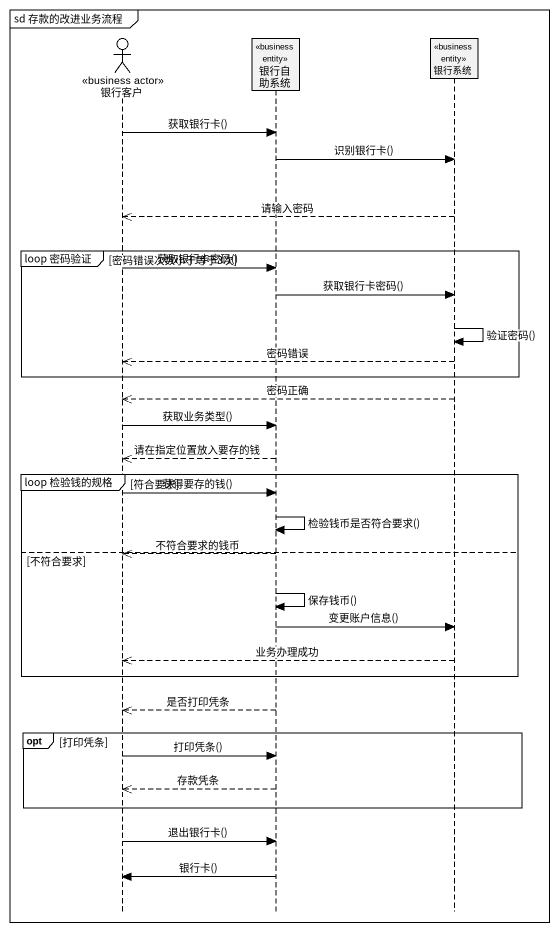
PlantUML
@startuml
mainframe sd 存款的改进业务流程
hide footbox
actor 银行客户 <<business actor>>
participant 银行自助系统 <<business entity>>
participant 银行系统 <<business entity>>

银行客户 -> 银行自助系统 : 获取银行卡()
银行自助系统 -> 银行系统 : 识别银行卡()
银行系统 -->> 银行客户 : 请输入密码
group loop 密码验证 [密码错误次数小于等于3次]
  银行客户 -> 银行自助系统 : 获取银行卡密码()
  银行自助系统 -> 银行系统 : 获取银行卡密码()
  银行系统 -> 银行系统 : 验证密码()
  银行系统 -->> 银行客户 : 密码错误
end
银行系统 -->> 银行客户 : 密码正确
银行客户 -> 银行自助系统 : 获取业务类型()
银行自助系统 -->> 银行客户 : 请在指定位置放入要存的钱
group loop 检验钱的规格 [符合要求]
  银行客户 -> 银行自助系统 : 获得要存的钱()
  银行自助系统 -> 银行自助系统 : 检验钱币是否符合要求()
else 不符合要求
  银行自助系统 -->> 银行客户 : 不符合要求的钱币
  银行自助系统 -> 银行自助系统 : 保存钱币()
  银行自助系统 -> 银行系统 : 变更账户信息()
  银行系统 -->> 银行客户 : 业务办理成功
end
银行自助系统 -->> 银行客户 : 是否打印凭条
opt 打印凭条
  银行客户 -> 银行自助系统 : 打印凭条()
  银行自助系统 -->> 银行客户 : 存款凭条
end
银行客户 -> 银行自助系统 : 退出银行卡()
银行自助系统 -> 银行客户 : 银行卡()
@enduml
